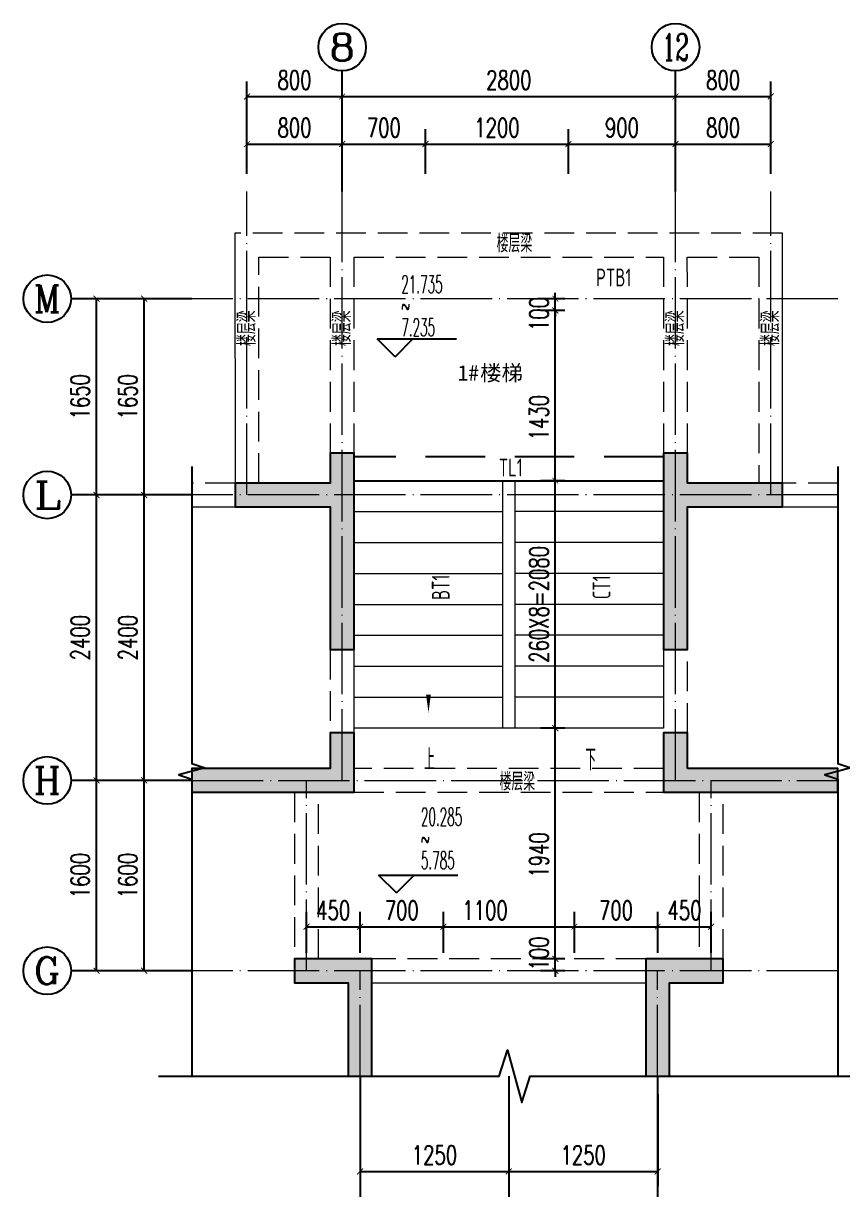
# Model space of a CAD drawing. Extents: x -668857 to 185752, y -270966 to 286822.
# Drawn here: x 26455 to 33337, y 162137 to 171958 of the extents above; entities that cross this region are included whole.
import ezdxf
from ezdxf.enums import TextEntityAlignment as Align

# ---------------------------------------------------------------- set-up
doc = ezdxf.new("R2010")
doc.units = 0
doc.header["$LTSCALE"] = 1000
for name, pattern in [('DASH', [0.35, 0.25, -0.1]), ('DASHED', [0.75, 0.5, -0.25]), ('DOTE', [2.42, 2, -0.2, 0.02, -0.2])]:
    doc.linetypes.add(name, pattern=pattern)
doc.layers.get('0').update_dxf_attribs({"linetype": 'CONTINUOUS'})
doc.layers.get('DEFPOINTS').update_dxf_attribs({"linetype": 'CONTINUOUS'})
for name, color, linetype in [('A-AXIS_TEXT', 7, 'CONTINUOUS'), ('AXIS', 3, 'CONTINUOUS'), ('DIM_ELEV', 3, 'CONTINUOUS'), ('DIM_SYMB', 3, 'CONTINUOUS'), ('PUB_DIM', 3, 'CONTINUOUS'), ('PUB_TEXT', 2, 'CONTINUOUS'), ('S-L主梁线', 4, 'DASH'), ('S-Q墙填充', 252, 'CONTINUOUS'), ('S-Q墙实线', 6, 'CONTINUOUS'), ('S-梁', 4, 'DASHED'), ('S-梁实线', 4, 'CONTINUOUS'), ('TEXT', 2, 'CONTINUOUS'), ('THIN', 7, 'CONTINUOUS'), ('尺寸标注', 86, 'CONTINUOUS')]:
    doc.layers.add(name, color=color, linetype=linetype)
for name, color, linetype, lineweight in [('AXIS_TEXT', 7, 'CONTINUOUS', 20), ('DOTE', 19, 'DOTE', 9), ('STAIR', 2, 'CONTINUOUS', 18)]:
    doc.layers.add(name, color=color, linetype=linetype, lineweight=lineweight)
doc.styles.add('_TCH_AXIS', font='COMPLEX', dxfattribs={"bigfont": 'GBCBIG'})
doc.styles.add('_TCH_DIM', font='SIMPLEX.shx', dxfattribs={"width": 0.7, "bigfont": 'GBCBIG.shx'})
doc.styles.add('_TCH_DIM_T3', font='SIMPLEX', dxfattribs={"width": 0.705882, "bigfont": 'GBCBIG'})
doc.styles.add('COMPLEX', font='COMPLEX')
doc.styles.add('TSSD_REIN', font='tssdeng.shx', dxfattribs={"width": 0.7, "height": 300, "bigfont": 'tssdchn.shx'})
doc.styles.add('黑体', font='simhei.ttf')
doc.dimstyles.new('_TCH_ARCH&&50', dxfattribs={"dimtxt": 157.5, "dimasz": 50, "dimexe": 125, "dimexo": 150, "dimgap": 58.75, "dimtad": 1, "dimdec": 0, "dimzin": 0, "dimdsep": 46, "dimtxsty": '_TCH_DIM_T3', "dimblk": 'ARCHTICK', "dimcen": 0.09, "dimclrt": 7, "dimazin": 0, "dimtfac": 1, "dimtdec": 0, "dimtix": 1, "dimtmove": 2, "dimatfit": 3, "dimldrblk": 'ARCHTICK', "dimfxl": 1, "dimtolj": 1, "dimtzin": 0, "dimarcsym": 0})

# ---------------------------------------------------------------- blocks, each defined once
blk = doc.blocks.new('20210825.03155490')
at = {"layer": 'DIM_SYMB'}
blk.add_lwpolyline([(1975, 213.9, 0, 0, 0), (1975, 3138.9, 0, 0, 0), (625, 3138.9, 0, 0, 0), (625, 473.9, 0, 40, 0), (625, 623.9, 0, 0, 0)], format="xyseb", dxfattribs=at)
at = {"layer": 'STAIR'}
for p, q in [((0, 343.9), (0, 2423.9)), ((0, 2423.9), (1250, 2423.9)), ((0, 2423.9), (2600, 2423.9)), ((1250, 343.9), (1250, 2423.9)), ((1250, 343.9), (1250, 2423.9)), ((2600, 2423.9), (1350, 2423.9)), ((1350, 2423.9), (1350, 343.9)), ((1350, 2423.9), (1350, 343.9)), ((2600, 2423.9), (2600, 343.9)), ((0, 2163.9), (1250, 2163.9)), ((2600, 2163.9), (1350, 2163.9)), ((0, 1903.9), (1250, 1903.9)), ((2600, 1903.9), (1350, 1903.9)), ((0, 1643.9), (1250, 1643.9)), ((2600, 1643.9), (1350, 1643.9)), ((0, 1383.9), (1250, 1383.9)), ((2600, 1383.9), (1350, 1383.9)), ((0, 1123.9), (1250, 1123.9)), ((2600, 1123.9), (1350, 1123.9)), ((0, 863.9), (1250, 863.9)), ((2600, 863.9), (1350, 863.9)), ((0, 603.9), (1250, 603.9)), ((2600, 603.9), (1350, 603.9)), ((2600, 343.9), (0, 343.9))]:
    blk.add_line(p, q, dxfattribs=at)
at = {"layer": 'PUB_TEXT', "color": 246, "style": '黑体'}
for s, p in [('1#', (870, 3263.9)), ('楼梯', (1059.1, 3263.9))]:
    blk.add_text(s, height=131.43, dxfattribs=at).set_placement(p)
at = {"layer": 'PUB_TEXT', "style": '_TCH_DIM', "width": 0.7}
blk.add_text('下', height=178.7, dxfattribs=at).set_placement((1941.8, -11.2))
blk = doc.blocks.new('_AXISO')
blk.add_circle((0, 0), 0.5)
at = {"layer": 'A-AXIS_TEXT', "style": 'COMPLEX', "width": 1.041667}
blk.add_attdef('A', text='', height=0.56, dxfattribs=at).set_placement((-0.25, -0.28), (0.25, -0.28), align=Align.FIT)
blk = doc.blocks.new('_ArchTick')
at = {"color": 0, "linetype": 'ByBlock', "const_width": 0.15}
blk.add_lwpolyline([(-0.5, -0.5), (0.5, 0.5)], dxfattribs=at)
blk = doc.blocks.new('*D1293')
at = {"layer": 'DEFPOINTS', "color": 0, "transparency": 16777216}
for p in [(29133.1, 170943.8), (28333.1, 170543.8), (29133.1, 170543.8)]:
    blk.add_point(p, dxfattribs=at)
at = {"layer": '尺寸标注', "color": 0, "lineweight": -2, "transparency": 16777216}
for p, q in [((28333.1, 170693.8), (28333.1, 171068.8)), ((29133.1, 170693.8), (29133.1, 171068.8)), ((28333.1, 170943.8), (29133.1, 170943.8))]:
    blk.add_line(p, q, dxfattribs=at)
at = {"layer": '尺寸标注', "color": 0, "lineweight": -2, "transparency": 16777216, "xscale": 50, "yscale": 50, "zscale": 50, "rotation": 180}
blk.add_blockref('_ArchTick', (28333.1, 170943.8), dxfattribs=at)
at = {"layer": '尺寸标注', "color": 0, "lineweight": -2, "transparency": 16777216, "xscale": 50, "yscale": 50, "zscale": 50}
blk.add_blockref('_ArchTick', (29133.1, 170943.8), dxfattribs=at)
at = {"layer": '尺寸标注', "color": 7, "transparency": 16777216, "insert": (28733.1, 171081.3), "char_height": 157.5, "attachment_point": 5, "style": '_TCH_DIM_T3'}
blk.add_mtext('\\A1;800', dxfattribs=at)
blk = doc.blocks.new('*D1294')
at = {"layer": 'DEFPOINTS', "color": 0, "transparency": 16777216}
for p in [(29833.1, 170943.8), (29133.1, 170543.8), (29833.1, 170543.8)]:
    blk.add_point(p, dxfattribs=at)
at = {"layer": '尺寸标注', "color": 0, "lineweight": -2, "transparency": 16777216}
for p, q in [((29133.1, 170693.8), (29133.1, 171068.8)), ((29833.1, 170693.8), (29833.1, 171068.8)), ((29133.1, 170943.8), (29833.1, 170943.8))]:
    blk.add_line(p, q, dxfattribs=at)
at = {"layer": '尺寸标注', "color": 0, "lineweight": -2, "transparency": 16777216, "xscale": 50, "yscale": 50, "zscale": 50, "rotation": 180}
blk.add_blockref('_ArchTick', (29133.1, 170943.8), dxfattribs=at)
at = {"layer": '尺寸标注', "color": 0, "lineweight": -2, "transparency": 16777216, "xscale": 50, "yscale": 50, "zscale": 50}
blk.add_blockref('_ArchTick', (29833.1, 170943.8), dxfattribs=at)
at = {"layer": '尺寸标注', "color": 7, "transparency": 16777216, "insert": (29483.1, 171081.3), "char_height": 157.5, "attachment_point": 5, "style": '_TCH_DIM_T3'}
blk.add_mtext('\\A1;700', dxfattribs=at)
blk = doc.blocks.new('*D1295')
at = {"layer": 'DEFPOINTS', "color": 0, "transparency": 16777216}
for p in [(31033.1, 170943.8), (29833.1, 170543.8), (31033.1, 170543.8)]:
    blk.add_point(p, dxfattribs=at)
at = {"layer": '尺寸标注', "color": 0, "lineweight": -2, "transparency": 16777216}
for p, q in [((29833.1, 170693.8), (29833.1, 171068.8)), ((31033.1, 170693.8), (31033.1, 171068.8)), ((29833.1, 170943.8), (31033.1, 170943.8))]:
    blk.add_line(p, q, dxfattribs=at)
at = {"layer": '尺寸标注', "color": 0, "lineweight": -2, "transparency": 16777216, "xscale": 50, "yscale": 50, "zscale": 50, "rotation": 180}
blk.add_blockref('_ArchTick', (29833.1, 170943.8), dxfattribs=at)
at = {"layer": '尺寸标注', "color": 0, "lineweight": -2, "transparency": 16777216, "xscale": 50, "yscale": 50, "zscale": 50}
blk.add_blockref('_ArchTick', (31033.1, 170943.8), dxfattribs=at)
at = {"layer": '尺寸标注', "color": 7, "transparency": 16777216, "insert": (30433.1, 171081.3), "char_height": 157.5, "attachment_point": 5, "style": '_TCH_DIM_T3'}
blk.add_mtext('\\A1;1200', dxfattribs=at)
blk = doc.blocks.new('*D1296')
at = {"layer": 'DEFPOINTS', "color": 0, "transparency": 16777216}
for p in [(31933.1, 170943.8), (31033.1, 170543.8), (31933.1, 170543.8)]:
    blk.add_point(p, dxfattribs=at)
at = {"layer": '尺寸标注', "color": 0, "lineweight": -2, "transparency": 16777216}
for p, q in [((31033.1, 170693.8), (31033.1, 171068.8)), ((31933.1, 170693.8), (31933.1, 171068.8)), ((31033.1, 170943.8), (31933.1, 170943.8))]:
    blk.add_line(p, q, dxfattribs=at)
at = {"layer": '尺寸标注', "color": 0, "lineweight": -2, "transparency": 16777216, "xscale": 50, "yscale": 50, "zscale": 50, "rotation": 180}
blk.add_blockref('_ArchTick', (31033.1, 170943.8), dxfattribs=at)
at = {"layer": '尺寸标注', "color": 0, "lineweight": -2, "transparency": 16777216, "xscale": 50, "yscale": 50, "zscale": 50}
blk.add_blockref('_ArchTick', (31933.1, 170943.8), dxfattribs=at)
at = {"layer": '尺寸标注', "color": 7, "transparency": 16777216, "insert": (31483.1, 171081.3), "char_height": 157.5, "attachment_point": 5, "style": '_TCH_DIM_T3'}
blk.add_mtext('\\A1;900', dxfattribs=at)
blk = doc.blocks.new('*D1297')
at = {"layer": 'DEFPOINTS', "color": 0, "transparency": 16777216}
for p in [(32733.1, 170943.8), (31933.1, 170543.8), (32733.1, 170543.8)]:
    blk.add_point(p, dxfattribs=at)
at = {"layer": '尺寸标注', "color": 0, "lineweight": -2, "transparency": 16777216}
for p, q in [((31933.1, 170693.8), (31933.1, 171068.8)), ((32733.1, 170693.8), (32733.1, 171068.8)), ((31933.1, 170943.8), (32733.1, 170943.8))]:
    blk.add_line(p, q, dxfattribs=at)
at = {"layer": '尺寸标注', "color": 0, "lineweight": -2, "transparency": 16777216, "xscale": 50, "yscale": 50, "zscale": 50, "rotation": 180}
blk.add_blockref('_ArchTick', (31933.1, 170943.8), dxfattribs=at)
at = {"layer": '尺寸标注', "color": 0, "lineweight": -2, "transparency": 16777216, "xscale": 50, "yscale": 50, "zscale": 50}
blk.add_blockref('_ArchTick', (32733.1, 170943.8), dxfattribs=at)
at = {"layer": '尺寸标注', "color": 7, "transparency": 16777216, "insert": (32333.1, 171081.3), "char_height": 157.5, "attachment_point": 5, "style": '_TCH_DIM_T3'}
blk.add_mtext('\\A1;800', dxfattribs=at)
blk = doc.blocks.new('*D1298')
at = {"layer": 'DEFPOINTS', "color": 0, "transparency": 16777216}
for p in [(29283.1, 164364.5), (28833.1, 163993.8), (29283.1, 163993.8)]:
    blk.add_point(p, dxfattribs=at)
at = {"layer": 'PUB_DIM', "color": 0, "lineweight": -2, "transparency": 16777216}
for p, q in [((28833.1, 164143.8), (28833.1, 164489.5)), ((29283.1, 164143.8), (29283.1, 164489.5)), ((28833.1, 164364.5), (29283.1, 164364.5))]:
    blk.add_line(p, q, dxfattribs=at)
at = {"layer": 'PUB_DIM', "color": 0, "lineweight": -2, "transparency": 16777216, "xscale": 50, "yscale": 50, "zscale": 50, "rotation": 180}
blk.add_blockref('_ArchTick', (28833.1, 164364.5), dxfattribs=at)
at = {"layer": 'PUB_DIM', "color": 0, "lineweight": -2, "transparency": 16777216, "xscale": 50, "yscale": 50, "zscale": 50}
blk.add_blockref('_ArchTick', (29283.1, 164364.5), dxfattribs=at)
at = {"layer": 'PUB_DIM', "color": 7, "transparency": 16777216, "insert": (29058.1, 164502), "char_height": 157.5, "attachment_point": 5, "style": '_TCH_DIM_T3'}
blk.add_mtext('\\A1;450', dxfattribs=at)
blk = doc.blocks.new('*D1299')
at = {"layer": 'DEFPOINTS', "color": 0, "transparency": 16777216}
for p in [(29983.1, 164364.5), (29283.1, 163993.8), (29983.1, 163993.8)]:
    blk.add_point(p, dxfattribs=at)
at = {"layer": 'PUB_DIM', "color": 0, "lineweight": -2, "transparency": 16777216}
for p, q in [((29283.1, 164143.8), (29283.1, 164489.5)), ((29983.1, 164143.8), (29983.1, 164489.5)), ((29283.1, 164364.5), (29983.1, 164364.5))]:
    blk.add_line(p, q, dxfattribs=at)
at = {"layer": 'PUB_DIM', "color": 0, "lineweight": -2, "transparency": 16777216, "xscale": 50, "yscale": 50, "zscale": 50, "rotation": 180}
blk.add_blockref('_ArchTick', (29283.1, 164364.5), dxfattribs=at)
at = {"layer": 'PUB_DIM', "color": 0, "lineweight": -2, "transparency": 16777216, "xscale": 50, "yscale": 50, "zscale": 50}
blk.add_blockref('_ArchTick', (29983.1, 164364.5), dxfattribs=at)
at = {"layer": 'PUB_DIM', "color": 7, "transparency": 16777216, "insert": (29633.1, 164502), "char_height": 157.5, "attachment_point": 5, "style": '_TCH_DIM_T3'}
blk.add_mtext('\\A1;700', dxfattribs=at)
blk = doc.blocks.new('*D1300')
at = {"layer": 'DEFPOINTS', "color": 0, "transparency": 16777216}
for p in [(31083.1, 164364.5), (29983.1, 163993.8), (31083.1, 163993.8)]:
    blk.add_point(p, dxfattribs=at)
at = {"layer": 'PUB_DIM', "color": 0, "lineweight": -2, "transparency": 16777216}
for p, q in [((29983.1, 164143.8), (29983.1, 164489.5)), ((31083.1, 164143.8), (31083.1, 164489.5)), ((29983.1, 164364.5), (31083.1, 164364.5))]:
    blk.add_line(p, q, dxfattribs=at)
at = {"layer": 'PUB_DIM', "color": 0, "lineweight": -2, "transparency": 16777216, "xscale": 50, "yscale": 50, "zscale": 50, "rotation": 180}
blk.add_blockref('_ArchTick', (29983.1, 164364.5), dxfattribs=at)
at = {"layer": 'PUB_DIM', "color": 0, "lineweight": -2, "transparency": 16777216, "xscale": 50, "yscale": 50, "zscale": 50}
blk.add_blockref('_ArchTick', (31083.1, 164364.5), dxfattribs=at)
at = {"layer": 'PUB_DIM', "color": 7, "transparency": 16777216, "insert": (30333.1, 164502), "char_height": 157.5, "attachment_point": 5, "style": '_TCH_DIM_T3'}
blk.add_mtext('\\A1;1100', dxfattribs=at)
blk = doc.blocks.new('*D1301')
at = {"layer": 'DEFPOINTS', "color": 0, "transparency": 16777216}
for p in [(31783.1, 164364.5), (31083.1, 163993.8), (31783.1, 163993.8)]:
    blk.add_point(p, dxfattribs=at)
at = {"layer": 'PUB_DIM', "color": 0, "lineweight": -2, "transparency": 16777216}
for p, q in [((31083.1, 164143.8), (31083.1, 164489.5)), ((31783.1, 164143.8), (31783.1, 164489.5)), ((31083.1, 164364.5), (31783.1, 164364.5))]:
    blk.add_line(p, q, dxfattribs=at)
at = {"layer": 'PUB_DIM', "color": 0, "lineweight": -2, "transparency": 16777216, "xscale": 50, "yscale": 50, "zscale": 50, "rotation": 180}
blk.add_blockref('_ArchTick', (31083.1, 164364.5), dxfattribs=at)
at = {"layer": 'PUB_DIM', "color": 0, "lineweight": -2, "transparency": 16777216, "xscale": 50, "yscale": 50, "zscale": 50}
blk.add_blockref('_ArchTick', (31783.1, 164364.5), dxfattribs=at)
at = {"layer": 'PUB_DIM', "color": 7, "transparency": 16777216, "insert": (31433.1, 164502), "char_height": 157.5, "attachment_point": 5, "style": '_TCH_DIM_T3'}
blk.add_mtext('\\A1;700', dxfattribs=at)
blk = doc.blocks.new('*D1302')
at = {"layer": 'DEFPOINTS', "color": 0, "transparency": 16777216}
for p in [(32233.1, 164364.5), (31783.1, 163993.8), (32233.1, 163993.8)]:
    blk.add_point(p, dxfattribs=at)
at = {"layer": 'PUB_DIM', "color": 0, "lineweight": -2, "transparency": 16777216}
for p, q in [((31783.1, 164143.8), (31783.1, 164489.5)), ((32233.1, 164143.8), (32233.1, 164489.5)), ((31783.1, 164364.5), (32233.1, 164364.5))]:
    blk.add_line(p, q, dxfattribs=at)
at = {"layer": 'PUB_DIM', "color": 0, "lineweight": -2, "transparency": 16777216, "xscale": 50, "yscale": 50, "zscale": 50, "rotation": 180}
blk.add_blockref('_ArchTick', (31783.1, 164364.5), dxfattribs=at)
at = {"layer": 'PUB_DIM', "color": 0, "lineweight": -2, "transparency": 16777216, "xscale": 50, "yscale": 50, "zscale": 50}
blk.add_blockref('_ArchTick', (32233.1, 164364.5), dxfattribs=at)
at = {"layer": 'PUB_DIM', "color": 7, "transparency": 16777216, "insert": (32008.1, 164502), "char_height": 157.5, "attachment_point": 5, "style": '_TCH_DIM_T3'}
blk.add_mtext('\\A1;450', dxfattribs=at)
blk = doc.blocks.new('*D1303')
at = {"layer": 'DEFPOINTS', "color": 0, "transparency": 16777216}
for p in [(30923.5, 169643.8), (31152, 169643.8), (31152, 169543.8)]:
    blk.add_point(p, dxfattribs=at)
at = {"layer": '尺寸标注', "color": 0, "lineweight": -2, "transparency": 16777216}
for p, q in [((31002, 169643.8), (30798.5, 169643.8)), ((30923.5, 169643.8), (30923.5, 169693.8)), ((30923.5, 169543.8), (30923.5, 169643.8)), ((31002, 169543.8), (30798.5, 169543.8)), ((30923.5, 169543.8), (30923.5, 169493.8))]:
    blk.add_line(p, q, dxfattribs=at)
at = {"layer": '尺寸标注', "color": 0, "lineweight": -2, "transparency": 16777216, "xscale": 50, "yscale": 50, "zscale": 50}
for p, rotation in [((30923.5, 169643.8), 270), ((30923.5, 169543.8), 90)]:
    blk.add_blockref('_ArchTick', p, dxfattribs=dict(at, rotation=rotation))
at = {"layer": '尺寸标注', "color": 7, "transparency": 16777216, "insert": (30786, 169514.9), "char_height": 157.5, "attachment_point": 5, "rotation": 90, "style": '_TCH_DIM_T3'}
blk.add_mtext('\\A1;100', dxfattribs=at)
blk = doc.blocks.new('*D1304')
at = {"layer": 'DEFPOINTS', "color": 0, "transparency": 16777216}
for p in [(30923.5, 169543.8), (31152, 169543.8), (31152, 168113.8)]:
    blk.add_point(p, dxfattribs=at)
at = {"layer": '尺寸标注', "color": 0, "lineweight": -2, "transparency": 16777216}
for p, q in [((31002, 169543.8), (30798.5, 169543.8)), ((30923.5, 168113.8), (30923.5, 169543.8)), ((31002, 168113.8), (30798.5, 168113.8))]:
    blk.add_line(p, q, dxfattribs=at)
at = {"layer": '尺寸标注', "color": 0, "lineweight": -2, "transparency": 16777216, "xscale": 50, "yscale": 50, "zscale": 50}
for p, rotation in [((30923.5, 169543.8), 90), ((30923.5, 168113.8), 270)]:
    blk.add_blockref('_ArchTick', p, dxfattribs=dict(at, rotation=rotation))
at = {"layer": '尺寸标注', "color": 7, "transparency": 16777216, "insert": (30786, 168643.6), "char_height": 157.5, "attachment_point": 5, "rotation": 90, "style": '_TCH_DIM_T3'}
blk.add_mtext('\\A1;1430', dxfattribs=at)
blk = doc.blocks.new('*D1305')
at = {"layer": 'DEFPOINTS', "color": 0, "transparency": 16777216}
for p in [(30923.5, 168113.8), (31152, 168113.8), (31152, 166033.8)]:
    blk.add_point(p, dxfattribs=at)
at = {"layer": '尺寸标注', "color": 0, "lineweight": -2, "transparency": 16777216}
for p, q in [((31002, 168113.8), (30798.5, 168113.8)), ((30923.5, 166033.8), (30923.5, 168113.8)), ((31002, 166033.8), (30798.5, 166033.8))]:
    blk.add_line(p, q, dxfattribs=at)
at = {"layer": '尺寸标注', "color": 0, "lineweight": -2, "transparency": 16777216, "xscale": 50, "yscale": 50, "zscale": 50}
for p, rotation in [((30923.5, 168113.8), 90), ((30923.5, 166033.8), 270)]:
    blk.add_blockref('_ArchTick', p, dxfattribs=dict(at, rotation=rotation))
at = {"layer": '尺寸标注', "color": 7, "transparency": 16777216, "insert": (30786, 167073.8), "char_height": 157.5, "attachment_point": 5, "rotation": 90, "style": '_TCH_DIM_T3'}
blk.add_mtext('\\A1;260X8=2080', dxfattribs=at)
blk = doc.blocks.new('*D1306')
at = {"layer": 'DEFPOINTS', "color": 0, "transparency": 16777216}
for p in [(30923.5, 166033.8), (31152, 166033.8), (31152, 164093.8)]:
    blk.add_point(p, dxfattribs=at)
at = {"layer": '尺寸标注', "color": 0, "lineweight": -2, "transparency": 16777216}
for p, q in [((31002, 166033.8), (30798.5, 166033.8)), ((30923.5, 164093.8), (30923.5, 166033.8)), ((31002, 164093.8), (30798.5, 164093.8))]:
    blk.add_line(p, q, dxfattribs=at)
at = {"layer": '尺寸标注', "color": 0, "lineweight": -2, "transparency": 16777216, "xscale": 50, "yscale": 50, "zscale": 50}
for p, rotation in [((30923.5, 166033.8), 90), ((30923.5, 164093.8), 270)]:
    blk.add_blockref('_ArchTick', p, dxfattribs=dict(at, rotation=rotation))
at = {"layer": '尺寸标注', "color": 7, "transparency": 16777216, "insert": (30786, 164967), "char_height": 157.5, "attachment_point": 5, "rotation": 90, "style": '_TCH_DIM_T3'}
blk.add_mtext('\\A1;1940', dxfattribs=at)
blk = doc.blocks.new('*D1307')
at = {"layer": 'DEFPOINTS', "color": 0, "transparency": 16777216}
for p in [(30923.5, 164093.8), (31152, 164093.8), (31152, 163993.8)]:
    blk.add_point(p, dxfattribs=at)
at = {"layer": '尺寸标注', "color": 0, "lineweight": -2, "transparency": 16777216}
for p, q in [((30923.5, 164093.8), (30923.5, 164143.8)), ((31002, 164093.8), (30798.5, 164093.8)), ((30923.5, 163993.8), (30923.5, 164093.8)), ((31002, 163993.8), (30798.5, 163993.8)), ((30923.5, 163993.8), (30923.5, 163943.8))]:
    blk.add_line(p, q, dxfattribs=at)
at = {"layer": '尺寸标注', "color": 0, "lineweight": -2, "transparency": 16777216, "xscale": 50, "yscale": 50, "zscale": 50}
for p, rotation in [((30923.5, 164093.8), 270), ((30923.5, 163993.8), 90)]:
    blk.add_blockref('_ArchTick', p, dxfattribs=dict(at, rotation=rotation))
at = {"layer": '尺寸标注', "color": 7, "transparency": 16777216, "insert": (30786, 164139.7), "char_height": 157.5, "attachment_point": 5, "rotation": 90, "style": '_TCH_DIM_T3'}
blk.add_mtext('\\A1;100', dxfattribs=at)
blk = doc.blocks.new('*D1308')
at = {"layer": 'DEFPOINTS', "color": 0, "transparency": 16777216}
for p in [(29133.1, 171343.8), (28333.1, 170543.8), (29133.1, 170543.8)]:
    blk.add_point(p, dxfattribs=at)
at = {"layer": 'PUB_DIM', "color": 0, "lineweight": -2, "transparency": 16777216}
for p, q in [((28333.1, 170693.8), (28333.1, 171468.8)), ((29133.1, 170693.8), (29133.1, 171468.8)), ((28333.1, 171343.8), (29133.1, 171343.8))]:
    blk.add_line(p, q, dxfattribs=at)
at = {"layer": 'PUB_DIM', "color": 0, "lineweight": -2, "transparency": 16777216, "xscale": 50, "yscale": 50, "zscale": 50, "rotation": 180}
blk.add_blockref('_ArchTick', (28333.1, 171343.8), dxfattribs=at)
at = {"layer": 'PUB_DIM', "color": 0, "lineweight": -2, "transparency": 16777216, "xscale": 50, "yscale": 50, "zscale": 50}
blk.add_blockref('_ArchTick', (29133.1, 171343.8), dxfattribs=at)
at = {"layer": 'PUB_DIM', "color": 7, "transparency": 16777216, "insert": (28733.1, 171481.3), "char_height": 157.5, "attachment_point": 5, "style": '_TCH_DIM_T3'}
blk.add_mtext('\\A1;800', dxfattribs=at)
blk = doc.blocks.new('*D1309')
at = {"layer": 'DEFPOINTS', "color": 0, "transparency": 16777216}
for p in [(31933.1, 171343.8), (29133.1, 170543.8), (31933.1, 170543.8)]:
    blk.add_point(p, dxfattribs=at)
at = {"layer": 'PUB_DIM', "color": 0, "lineweight": -2, "transparency": 16777216}
for p, q in [((29133.1, 170693.8), (29133.1, 171468.8)), ((31933.1, 170693.8), (31933.1, 171468.8)), ((29133.1, 171343.8), (31933.1, 171343.8))]:
    blk.add_line(p, q, dxfattribs=at)
at = {"layer": 'PUB_DIM', "color": 0, "lineweight": -2, "transparency": 16777216, "xscale": 50, "yscale": 50, "zscale": 50, "rotation": 180}
blk.add_blockref('_ArchTick', (29133.1, 171343.8), dxfattribs=at)
at = {"layer": 'PUB_DIM', "color": 0, "lineweight": -2, "transparency": 16777216, "xscale": 50, "yscale": 50, "zscale": 50}
blk.add_blockref('_ArchTick', (31933.1, 171343.8), dxfattribs=at)
at = {"layer": 'PUB_DIM', "color": 7, "transparency": 16777216, "insert": (30533.1, 171481.3), "char_height": 157.5, "attachment_point": 5, "style": '_TCH_DIM_T3'}
blk.add_mtext('\\A1;2800', dxfattribs=at)
blk = doc.blocks.new('*D1310')
at = {"layer": 'DEFPOINTS', "color": 0, "transparency": 16777216}
for p in [(32733.1, 171343.8), (31933.1, 170543.8), (32733.1, 170543.8)]:
    blk.add_point(p, dxfattribs=at)
at = {"layer": 'PUB_DIM', "color": 0, "lineweight": -2, "transparency": 16777216}
for p, q in [((31933.1, 170693.8), (31933.1, 171468.8)), ((32733.1, 170693.8), (32733.1, 171468.8)), ((31933.1, 171343.8), (32733.1, 171343.8))]:
    blk.add_line(p, q, dxfattribs=at)
at = {"layer": 'PUB_DIM', "color": 0, "lineweight": -2, "transparency": 16777216, "xscale": 50, "yscale": 50, "zscale": 50, "rotation": 180}
blk.add_blockref('_ArchTick', (31933.1, 171343.8), dxfattribs=at)
at = {"layer": 'PUB_DIM', "color": 0, "lineweight": -2, "transparency": 16777216, "xscale": 50, "yscale": 50, "zscale": 50}
blk.add_blockref('_ArchTick', (32733.1, 171343.8), dxfattribs=at)
at = {"layer": 'PUB_DIM', "color": 7, "transparency": 16777216, "insert": (32333.1, 171481.3), "char_height": 157.5, "attachment_point": 5, "style": '_TCH_DIM_T3'}
blk.add_mtext('\\A1;800', dxfattribs=at)
blk = doc.blocks.new('*D1311')
at = {"layer": 'DEFPOINTS', "color": 0, "transparency": 16777216}
for p in [(27469.9, 165594.1), (27869.9, 165594.1), (27869.9, 163993.8)]:
    blk.add_point(p, dxfattribs=at)
at = {"layer": '尺寸标注', "color": 0, "lineweight": -2, "transparency": 16777216}
for p, q in [((27719.9, 165594.1), (27344.9, 165594.1)), ((27469.9, 163993.8), (27469.9, 165594.1)), ((27719.9, 163993.8), (27344.9, 163993.8))]:
    blk.add_line(p, q, dxfattribs=at)
at = {"layer": '尺寸标注', "color": 0, "lineweight": -2, "transparency": 16777216, "xscale": 50, "yscale": 50, "zscale": 50}
for p, rotation in [((27469.9, 165594.1), 90), ((27469.9, 163993.8), 270)]:
    blk.add_blockref('_ArchTick', p, dxfattribs=dict(at, rotation=rotation))
at = {"layer": '尺寸标注', "color": 7, "transparency": 16777216, "insert": (27332.4, 164793.9), "char_height": 157.5, "attachment_point": 5, "rotation": 90, "style": '_TCH_DIM_T3'}
blk.add_mtext('\\A1;1600', dxfattribs=at)
blk = doc.blocks.new('*D1312')
at = {"layer": 'DEFPOINTS', "color": 0, "transparency": 16777216}
for p in [(27469.9, 167993.8), (27869.9, 167993.8), (27869.9, 165594.1)]:
    blk.add_point(p, dxfattribs=at)
at = {"layer": '尺寸标注', "color": 0, "lineweight": -2, "transparency": 16777216}
for p, q in [((27719.9, 167993.8), (27344.9, 167993.8)), ((27469.9, 165594.1), (27469.9, 167993.8)), ((27719.9, 165594.1), (27344.9, 165594.1))]:
    blk.add_line(p, q, dxfattribs=at)
at = {"layer": '尺寸标注', "color": 0, "lineweight": -2, "transparency": 16777216, "xscale": 50, "yscale": 50, "zscale": 50}
for p, rotation in [((27469.9, 167993.8), 90), ((27469.9, 165594.1), 270)]:
    blk.add_blockref('_ArchTick', p, dxfattribs=dict(at, rotation=rotation))
at = {"layer": '尺寸标注', "color": 7, "transparency": 16777216, "insert": (27332.4, 166793.9), "char_height": 157.5, "attachment_point": 5, "rotation": 90, "style": '_TCH_DIM_T3'}
blk.add_mtext('\\A1;2400', dxfattribs=at)
blk = doc.blocks.new('*D1313')
at = {"layer": 'DEFPOINTS', "color": 0, "transparency": 16777216}
for p in [(27469.9, 169643.8), (27869.9, 169643.8), (27869.9, 167993.8)]:
    blk.add_point(p, dxfattribs=at)
at = {"layer": '尺寸标注', "color": 0, "lineweight": -2, "transparency": 16777216}
for p, q in [((27719.9, 169643.8), (27344.9, 169643.8)), ((27469.9, 167993.8), (27469.9, 169643.8)), ((27719.9, 167993.8), (27344.9, 167993.8))]:
    blk.add_line(p, q, dxfattribs=at)
at = {"layer": '尺寸标注', "color": 0, "lineweight": -2, "transparency": 16777216, "xscale": 50, "yscale": 50, "zscale": 50}
for p, rotation in [((27469.9, 169643.8), 90), ((27469.9, 167993.8), 270)]:
    blk.add_blockref('_ArchTick', p, dxfattribs=dict(at, rotation=rotation))
at = {"layer": '尺寸标注', "color": 7, "transparency": 16777216, "insert": (27332.4, 168818.8), "char_height": 157.5, "attachment_point": 5, "rotation": 90, "style": '_TCH_DIM_T3'}
blk.add_mtext('\\A1;1650', dxfattribs=at)
blk = doc.blocks.new('*D1314')
at = {"layer": 'DEFPOINTS', "color": 0, "transparency": 16777216}
for p in [(27069.9, 165594.1), (27869.9, 165594.1), (27869.9, 163993.8)]:
    blk.add_point(p, dxfattribs=at)
at = {"layer": 'PUB_DIM', "color": 0, "lineweight": -2, "transparency": 16777216}
for p, q in [((27719.9, 165594.1), (26944.9, 165594.1)), ((27069.9, 163993.8), (27069.9, 165594.1)), ((27719.9, 163993.8), (26944.9, 163993.8))]:
    blk.add_line(p, q, dxfattribs=at)
at = {"layer": 'PUB_DIM', "color": 0, "lineweight": -2, "transparency": 16777216, "xscale": 50, "yscale": 50, "zscale": 50}
for p, rotation in [((27069.9, 165594.1), 90), ((27069.9, 163993.8), 270)]:
    blk.add_blockref('_ArchTick', p, dxfattribs=dict(at, rotation=rotation))
at = {"layer": 'PUB_DIM', "color": 7, "transparency": 16777216, "insert": (26932.4, 164793.9), "char_height": 157.5, "attachment_point": 5, "rotation": 90, "style": '_TCH_DIM_T3'}
blk.add_mtext('\\A1;1600', dxfattribs=at)
blk = doc.blocks.new('*D1315')
at = {"layer": 'DEFPOINTS', "color": 0, "transparency": 16777216}
for p in [(27069.9, 167993.8), (27869.9, 167993.8), (27869.9, 165594.1)]:
    blk.add_point(p, dxfattribs=at)
at = {"layer": 'PUB_DIM', "color": 0, "lineweight": -2, "transparency": 16777216}
for p, q in [((27719.9, 167993.8), (26944.9, 167993.8)), ((27069.9, 165594.1), (27069.9, 167993.8)), ((27719.9, 165594.1), (26944.9, 165594.1))]:
    blk.add_line(p, q, dxfattribs=at)
at = {"layer": 'PUB_DIM', "color": 0, "lineweight": -2, "transparency": 16777216, "xscale": 50, "yscale": 50, "zscale": 50}
for p, rotation in [((27069.9, 167993.8), 90), ((27069.9, 165594.1), 270)]:
    blk.add_blockref('_ArchTick', p, dxfattribs=dict(at, rotation=rotation))
at = {"layer": 'PUB_DIM', "color": 7, "transparency": 16777216, "insert": (26932.4, 166793.9), "char_height": 157.5, "attachment_point": 5, "rotation": 90, "style": '_TCH_DIM_T3'}
blk.add_mtext('\\A1;2400', dxfattribs=at)
blk = doc.blocks.new('*D1316')
at = {"layer": 'DEFPOINTS', "color": 0, "transparency": 16777216}
for p in [(27069.9, 169643.8), (27869.9, 169643.8), (27869.9, 167993.8)]:
    blk.add_point(p, dxfattribs=at)
at = {"layer": 'PUB_DIM', "color": 0, "lineweight": -2, "transparency": 16777216}
for p, q in [((27719.9, 169643.8), (26944.9, 169643.8)), ((27069.9, 167993.8), (27069.9, 169643.8)), ((27719.9, 167993.8), (26944.9, 167993.8))]:
    blk.add_line(p, q, dxfattribs=at)
at = {"layer": 'PUB_DIM', "color": 0, "lineweight": -2, "transparency": 16777216, "xscale": 50, "yscale": 50, "zscale": 50}
for p, rotation in [((27069.9, 169643.8), 90), ((27069.9, 167993.8), 270)]:
    blk.add_blockref('_ArchTick', p, dxfattribs=dict(at, rotation=rotation))
at = {"layer": 'PUB_DIM', "color": 7, "transparency": 16777216, "insert": (26932.4, 168818.8), "char_height": 157.5, "attachment_point": 5, "rotation": 90, "style": '_TCH_DIM_T3'}
blk.add_mtext('\\A1;1650', dxfattribs=at)
blk = doc.blocks.new('*D1317')
at = {"layer": 'DEFPOINTS', "color": 0, "transparency": 16777216}
for p in [(29283.1, 163106.9), (30532.6, 163106.9), (30532.6, 162306.9)]:
    blk.add_point(p, dxfattribs=at)
at = {"layer": 'PUB_DIM', "color": 0, "lineweight": -2, "transparency": 16777216}
for p, q in [((29283.1, 162956.9), (29283.1, 162181.9)), ((30532.6, 162956.9), (30532.6, 162181.9)), ((29283.1, 162306.9), (30532.6, 162306.9))]:
    blk.add_line(p, q, dxfattribs=at)
at = {"layer": 'PUB_DIM', "color": 0, "lineweight": -2, "transparency": 16777216, "xscale": 50, "yscale": 50, "zscale": 50, "rotation": 180}
blk.add_blockref('_ArchTick', (29283.1, 162306.9), dxfattribs=at)
at = {"layer": 'PUB_DIM', "color": 0, "lineweight": -2, "transparency": 16777216, "xscale": 50, "yscale": 50, "zscale": 50}
blk.add_blockref('_ArchTick', (30532.6, 162306.9), dxfattribs=at)
at = {"layer": 'PUB_DIM', "color": 7, "transparency": 16777216, "insert": (29907.8, 162444.4), "char_height": 157.5, "attachment_point": 5, "style": '_TCH_DIM_T3'}
blk.add_mtext('\\A1;1250', dxfattribs=at)
blk = doc.blocks.new('*D1318')
at = {"layer": 'DEFPOINTS', "color": 0, "transparency": 16777216}
for p in [(30532.6, 163106.9), (31783.1, 163106.9), (31783.1, 162306.9)]:
    blk.add_point(p, dxfattribs=at)
at = {"layer": 'PUB_DIM', "color": 0, "lineweight": -2, "transparency": 16777216}
for p, q in [((30532.6, 162956.9), (30532.6, 162181.9)), ((31783.1, 162956.9), (31783.1, 162181.9)), ((30532.6, 162306.9), (31783.1, 162306.9))]:
    blk.add_line(p, q, dxfattribs=at)
at = {"layer": 'PUB_DIM', "color": 0, "lineweight": -2, "transparency": 16777216, "xscale": 50, "yscale": 50, "zscale": 50, "rotation": 180}
blk.add_blockref('_ArchTick', (30532.6, 162306.9), dxfattribs=at)
at = {"layer": 'PUB_DIM', "color": 0, "lineweight": -2, "transparency": 16777216, "xscale": 50, "yscale": 50, "zscale": 50}
blk.add_blockref('_ArchTick', (31783.1, 162306.9), dxfattribs=at)
at = {"layer": 'PUB_DIM', "color": 7, "transparency": 16777216, "insert": (31157.8, 162444.4), "char_height": 157.5, "attachment_point": 5, "style": '_TCH_DIM_T3'}
blk.add_mtext('\\A1;1250', dxfattribs=at)

msp = doc.modelspace()

# ---------------------------------------------------------------- hatches: boundary and pattern name
at = {"layer": 'S-Q墙填充'}
h = msp.add_hatch(color=252, dxfattribs=at)
h.dxf.hatch_style = 1
h.paths.add_polyline_path([(29233.06, 167993.79), (29233.06, 168343.79), (29033.06, 168343.79), (29033.06, 168093.79), (28232.94, 168093.79), (28232.94, 167893.79), (29033.06, 167893.79), (29033.06, 166693.79), (29233.06, 166693.79)])
h = msp.add_hatch(color=252, dxfattribs=at)
h.dxf.hatch_style = 1
h.paths.add_polyline_path([(31833.06, 167993.79), (31833.06, 166693.79), (32033.06, 166693.79), (32033.06, 167893.79), (32832.67, 167893.79), (32832.67, 168093.79), (32033.06, 168093.79), (32033.06, 168343.79), (31833.06, 168343.79)])
h = msp.add_hatch(color=252, dxfattribs=at)
h.dxf.hatch_style = 1
h.paths.add_polyline_path([(29233.06, 165494.06), (29233.06, 165994.06), (29033.06, 165994.06), (29033.06, 165694.06), (28833, 165694.06), (27869.92, 165694.06), (27869.92, 165494.06), (28833, 165494.06)])
h = msp.add_hatch(color=252, dxfattribs=at)
h.dxf.hatch_style = 1
h.paths.add_polyline_path([(32033.06, 165694.06), (32033.06, 165994.06), (31833.06, 165994.06), (31833.06, 165494.06), (32232.94, 165494.06), (33295.95, 165494.06), (33295.95, 165694.06), (32232.94, 165694.06)])
h = msp.add_hatch(color=252, dxfattribs=at)
h.dxf.hatch_style = 1
h.paths.add_polyline_path([(29183.06, 163106.91), (29383.06, 163106.91), (29383.06, 164093.79), (28733, 164093.79), (28733, 163893.79), (29183.06, 163893.79)])
h = msp.add_hatch(color=252, dxfattribs=at)
h.dxf.hatch_style = 1
h.paths.add_polyline_path([(31683.06, 163106.91), (31883.06, 163106.91), (31883.06, 163893.79), (32332.94, 163893.79), (32332.94, 164093.79), (31683.06, 164093.79)])

# ---------------------------------------------------------------- linework, layer by layer
at = {"layer": 'AXIS'}
for p, q in [((29133.06, 170543.79), (29133.06, 171558.4)), ((31933.06, 170543.79), (31933.06, 171558.4)), ((27869.92, 169643.79), (26855.31, 169643.79)), ((27869.92, 167993.79), (26855.31, 167993.79)), ((27869.92, 165594.06), (26855.31, 165594.06)), ((27869.92, 163993.79), (26855.31, 163993.79)), ((29283.06, 163106.91), (29283.06, 162092.3)), ((30532.58, 163106.91), (30532.58, 162092.3)), ((31783.06, 163106.91), (31783.06, 162092.3))]:
    msp.add_line(p, q, dxfattribs=at)
at = {"layer": 'DIM_ELEV', "color": 6}
for p, q in [((29577.85, 169156.07), (29427.85, 169306.07)), ((29427.85, 169306.07), (30092.77, 169306.07)), ((29577.85, 169156.07), (29727.85, 169306.07)), ((29588.54, 164648.27), (29438.54, 164798.27)), ((29438.54, 164798.27), (30103.46, 164798.27)), ((29588.54, 164648.27), (29738.54, 164798.27))]:
    msp.add_line(p, q, dxfattribs=at)
at = {"layer": 'DOTE', "linetype": 'DOTE', "ltscale": 0.3}
for p, q in [((28333.06, 167993.79), (28333.06, 170543.79)), ((29133.06, 165594.06), (29133.06, 170543.79)), ((31933.06, 165594.06), (31933.06, 170543.79)), ((32733.06, 167993.79), (32733.06, 170543.79)), ((33295.95, 169643.79), (27869.92, 169643.79)), ((33295.95, 167993.79), (27869.92, 167993.79)), ((27869.92, 165594.06), (33295.95, 165594.06)), ((28833.06, 163993.79), (28833.06, 165593.79)), ((32233.06, 163993.79), (32233.06, 165593.79)), ((33295.95, 163993.79), (27869.92, 163993.79)), ((29283.06, 163106.91), (29283.06, 163993.79)), ((31783.06, 163106.91), (31783.06, 163993.79))]:
    msp.add_line(p, q, dxfattribs=at)
at = {"layer": 'S-L主梁线', "linetype": 'ByBlock', "lineweight": 18}
for p, q in [((28232.56, 170193.93), (28232.94, 168093.79)), ((32832.67, 168093.79), (32832.89, 170193.93)), ((27869.92, 167893.79), (28232.94, 167893.79)), ((32832.67, 167893.8), (33295.95, 167893.8)), ((29383.06, 163893.79), (31683.06, 163893.79))]:
    msp.add_line(p, q, dxfattribs=at)
at = {"layer": 'S-L主梁线', "linetype": 'DASH', "lineweight": 18}
for p, q in [((32832.89, 170193.93), (28232.56, 170193.93)), ((28432.59, 169993.83), (29033.06, 169993.91)), ((28432.92, 168093.79), (28432.71, 169993.83)), ((29033, 169993.91), (29033.06, 168343.79)), ((29233.06, 168343.79), (29233, 169993.93)), ((29233.06, 169993.93), (31832.4, 169993.93)), ((31832.4, 169993.93), (31833.02, 168343.79)), ((32033.06, 168343.79), (32032.22, 169993.93)), ((32032.4, 169993.93), (32632.87, 169993.93)), ((32632.65, 169993.93), (32632.68, 168093.79)), ((28232.94, 168093.79), (27869.92, 168093.79)), ((33295.95, 168093.8), (32832.67, 168093.8)), ((29033.06, 166693.79), (29033.06, 165994.06)), ((29233.06, 165994.06), (29233.06, 166693.79)), ((31833.06, 166693.79), (31833.06, 165994.06)), ((32033.06, 165994.06), (32033.06, 166693.79)), ((31833.06, 165694.06), (29233.06, 165694.06)), ((28733, 165494.06), (28733, 164093.79)), ((28933, 164093.79), (28933, 165494.06)), ((29233.06, 165494.06), (31833.06, 165494.06)), ((32132.94, 165494.06), (32132.94, 164093.79)), ((32332.94, 164093.79), (32332.94, 165494.06)), ((31683.06, 164093.79), (29383.06, 164093.79))]:
    msp.add_line(p, q, dxfattribs=at)
at = {"layer": 'S-Q墙实线'}
for points in [[(29233.06, 167993.79), (29233.06, 168343.79), (29033.06, 168343.79), (29033.06, 168093.79), (28232.94, 168093.79), (28232.94, 167893.79), (29033.06, 167893.79), (29033.06, 166693.79), (29233.06, 166693.79), (29233.06, 167993.79)], [(29383.06, 163106.91), (29383.06, 163393.79), (29383.06, 164093.79), (28733, 164093.79), (28733, 163893.79), (29183.06, 163893.79), (29183.06, 163393.79), (29183.06, 163106.91)], [(31883.06, 163106.91), (31883.06, 163393.79), (31883.06, 163893.79), (32332.94, 163893.79), (32332.94, 164093.79), (31683.06, 164093.79), (31683.06, 163393.79), (31683.06, 163106.91)]]:
    msp.add_lwpolyline(points, dxfattribs=at)
for points in [[(31833.06, 167993.79), (31833.06, 166693.79), (32033.06, 166693.79), (32033.06, 167893.79), (32832.67, 167893.79), (32832.67, 168093.79), (32033.06, 168093.79), (32033.06, 168343.79), (31833.06, 168343.79)], [(29233.06, 165494.06), (29233.06, 165994.06), (29033.06, 165994.06), (29033.06, 165694.06), (28833, 165694.06), (27869.92, 165694.06), (27869.92, 165494.06), (28833, 165494.06)], [(32033.06, 165694.06), (32033.06, 165994.06), (31833.06, 165994.06), (31833.06, 165494.06), (32232.94, 165494.06), (33295.95, 165494.06), (33295.95, 165694.06), (32232.94, 165694.06)]]:
    msp.add_lwpolyline(points, close=True, dxfattribs=at)
at = {"layer": 'S-梁'}
msp.add_line((31833.06, 168313.74), (29233.06, 168313.79), dxfattribs=at)
at = {"layer": 'S-梁实线'}
msp.add_line((29233.06, 168113.79), (31833.06, 168113.74), dxfattribs=at)
at = {"layer": 'THIN'}
for points in [[(27869.92, 168233.79), (27869.92, 165735.35), (27979.92, 165700.35), (27759.92, 165640.35), (27869.92, 165605.35), (27869.92, 163106.91)], [(33295.95, 168233.79), (33295.95, 165735.35), (33405.95, 165700.35), (33185.95, 165640.35), (33295.95, 165605.35), (33295.95, 163106.91)], [(27589.92, 163106.91), (30452.94, 163106.91), (30522.94, 163326.91), (30642.94, 162886.91), (30712.94, 163106.91), (33575.95, 163106.91)]]:
    msp.add_lwpolyline(points, dxfattribs=at)

# ---------------------------------------------------------------- block references
at = {"layer": 'AXIS'}
ref = msp.add_blockref('_AXISO', (29133.06, 171758.4), dxfattribs=dict(at, xscale=400, yscale=400, zscale=400))
ref.add_attrib('A', '8', dxfattribs={"layer": 'AXIS_TEXT', "height": 226.27, "style": '_TCH_AXIS', "width": 1.5}).set_placement((29019.93, 171645.26), (29246.2, 171645.26), align=Align.FIT)
ref = msp.add_blockref('_AXISO', (31933.06, 171758.4), dxfattribs=dict(at, xscale=400, yscale=400, zscale=400))
ref.add_attrib('A', '12', dxfattribs={"layer": 'AXIS_TEXT', "height": 226.274, "style": '_TCH_AXIS', "width": 0.724138}).set_placement((31819.93, 171645.26), (32046.2, 171645.26), align=Align.FIT)
ref = msp.add_blockref('_AXISO', (26655.31, 169643.79), dxfattribs=dict(at, xscale=400, yscale=400, zscale=400))
ref.add_attrib('A', 'M', dxfattribs={"layer": 'AXIS_TEXT', "height": 226.27, "style": '_TCH_AXIS'}).set_placement((26542.17, 169530.65), (26768.45, 169530.65), align=Align.FIT)
ref = msp.add_blockref('_AXISO', (26655.31, 167993.79), dxfattribs=dict(at, xscale=400, yscale=400, zscale=400))
ref.add_attrib('A', 'L', dxfattribs={"layer": 'AXIS_TEXT', "height": 226.27, "style": '_TCH_AXIS', "width": 1.4}).set_placement((26542.17, 167880.65), (26768.45, 167880.65), align=Align.FIT)
ref = msp.add_blockref('_AXISO', (26655.31, 165594.06), dxfattribs=dict(at, xscale=400, yscale=400, zscale=400))
ref.add_attrib('A', 'H', dxfattribs={"layer": 'AXIS_TEXT', "height": 226.27, "style": '_TCH_AXIS', "width": 1.05}).set_placement((26542.17, 165480.92), (26768.45, 165480.92), align=Align.FIT)
ref = msp.add_blockref('_AXISO', (26655.31, 163993.79), dxfattribs=dict(at, xscale=400, yscale=400, zscale=400))
ref.add_attrib('A', 'G', dxfattribs={"layer": 'AXIS_TEXT', "height": 226.27, "style": '_TCH_AXIS', "width": 1.166667}).set_placement((26542.17, 163880.65), (26768.45, 163880.65), align=Align.FIT)
at = {"layer": 'STAIR'}
msp.add_blockref('20210825.03155490', (29233.06, 165689.91), dxfattribs=at)

# ---------------------------------------------------------------- texts
at = {"layer": 'DIM_ELEV', "color": 7, "style": '_TCH_DIM', "width": 0.494118}
for s, p in [('21.735', (29629.77, 169691.19)), ('~', (29629.77, 169511.77)), ('7.235', (29629.77, 169328.54))]:
    msp.add_text(s, height=148.75, dxfattribs=at).set_placement(p)
at = {"layer": 'PUB_TEXT', "color": 246, "style": '黑体'}
for s, p in [('1#', (30103.11, 168953.86)), ('楼梯', (30292.14, 168953.86))]:
    msp.add_text(s, height=131.435, dxfattribs=at).set_placement(p)
at = {"layer": 'PUB_TEXT', "style": '_TCH_DIM', "width": 0.7}
for s, p in [('上', (29821.57, 165678.74)), ('下', (31174.83, 165678.74))]:
    msp.add_text(s, height=178.72, dxfattribs=at).set_placement(p)
at = {"layer": 'PUB_TEXT', "color": 6, "style": '_TCH_DIM', "width": 0.494118}
for s, p in [('20.285', (29794.46, 165213.6)), ('~', (29794.46, 165030.95)), ('5.785', (29794.46, 164848.32))]:
    msp.add_text(s, height=148.75, dxfattribs=at).set_placement(p)
at = {"layer": 'TEXT', "color": 230, "style": 'TSSD_REIN', "width": 0.7}
for s, p in [('楼层梁', (30580, 170033.29)), ('PTB1', (31414.11, 169747.07)), ('TL1', (30549.06, 168149.41)), ('楼层梁', (30604.28, 165509.31))]:
    msp.add_text(s, height=150, dxfattribs=at).set_placement(p, align=Align.CENTER)
for s, p in [('楼层梁', (28406.4, 169396.01)), ('楼层梁', (29206.4, 169396.01)), ('楼层梁', (32006.4, 169396.01)), ('楼层梁', (32806.4, 169396.05)), ('BT1', (30036.26, 167217.36)), ('CT1', (31386.26, 167217.36))]:
    msp.add_text(s, height=150, rotation=90, dxfattribs=at).set_placement(p, align=Align.CENTER)

# ---------------------------------------------------------------- dimensions: what is measured, and where the dimension line sits
at = {"layer": 'PUB_DIM'}
for p1, p2, distance, picture, middle in [((28333.06, 170543.79), (29133.06, 170543.79), 800, '*D1308', (28733.06, 171481.29)), ((29133.06, 170543.79), (31933.06, 170543.79), 800, '*D1309', (30533.06, 171481.29)), ((31933.06, 170543.79), (32733.06, 170543.79), 800, '*D1310', (32333.06, 171481.29)), ((27869.92, 167993.79), (27869.92, 169643.79), 800, '*D1316', (26932.42, 168818.79)), ((27869.92, 165594.06), (27869.92, 167993.79), 800, '*D1315', (26932.42, 166793.93)), ((27869.92, 163993.79), (27869.92, 165594.06), 800, '*D1314', (26932.42, 164793.93)), ((28833.06, 163993.79), (29283.06, 163993.79), 370.69, '*D1298', (29058.06, 164501.98)), ((29283.06, 163993.79), (29983.06, 163993.79), 370.69, '*D1299', (29633.06, 164501.98)), ((31083.06, 163993.79), (31783.06, 163993.79), 370.69, '*D1301', (31433.06, 164501.98)), ((31783.06, 163993.79), (32233.06, 163993.79), 370.69, '*D1302', (32008.06, 164501.98)), ((29283.06, 163106.91), (30532.58, 163106.91), -800, '*D1317', (29907.82, 162444.41)), ((30532.58, 163106.91), (31783.06, 163106.91), -800, '*D1318', (31157.82, 162444.41))]:
    dim = msp.add_aligned_dim(p1=p1, p2=p2, distance=distance, dimstyle='_TCH_ARCH&&50', dxfattribs=at)
    dim.commit()
    dim.dimension.update_dxf_attribs({"geometry": picture, "text_midpoint": middle})
dim = msp.add_linear_dim(base=(31083.06, 164364.48), p1=(29983.06, 163993.79), p2=(31083.06, 163993.79), angle=0, dimstyle='_TCH_ARCH&&50', dxfattribs=at)
dim.commit()
dim.dimension.update_dxf_attribs({"geometry": '*D1300', "text_midpoint": (30333.06, 164501.98), "dimtype": 161})
at = {"layer": '尺寸标注', "color": 106}
for p1, p2, picture, middle in [((28333.06, 170543.79), (29133.06, 170543.79), '*D1293', (28733.06, 171081.29)), ((29133.06, 170543.79), (29833.06, 170543.79), '*D1294', (29483.06, 171081.29)), ((29833.06, 170543.79), (31033.06, 170543.79), '*D1295', (30433.06, 171081.29)), ((31033.06, 170543.79), (31933.06, 170543.79), '*D1296', (31483.06, 171081.29)), ((31933.06, 170543.79), (32733.06, 170543.79), '*D1297', (32333.06, 171081.29)), ((27869.92, 167993.79), (27869.92, 169643.79), '*D1313', (27332.42, 168818.79)), ((27869.92, 165594.06), (27869.92, 167993.79), '*D1312', (27332.42, 166793.93)), ((27869.92, 163993.79), (27869.92, 165594.06), '*D1311', (27332.42, 164793.93))]:
    dim = msp.add_aligned_dim(p1=p1, p2=p2, distance=400, dimstyle='_TCH_ARCH&&50', dxfattribs=at)
    dim.commit()
    dim.dimension.update_dxf_attribs({"geometry": picture, "text_midpoint": middle})
for base, p1, p2, picture, middle in [((30923.52, 169643.79), (31152.03, 169543.79), (31152.03, 169643.79), '*D1303', (30786.02, 169514.87)), ((30923.52, 169543.79), (31152.03, 168113.79), (31152.03, 169543.79), '*D1304', (30786.02, 168643.61)), ((30923.52, 166033.79), (31152.03, 164093.79), (31152.03, 166033.79), '*D1306', (30786.02, 164966.98)), ((30923.52, 164093.79), (31152.03, 163993.79), (31152.03, 164093.79), '*D1307', (30786.02, 164139.66))]:
    dim = msp.add_linear_dim(base=base, p1=p1, p2=p2, angle=90, dimstyle='_TCH_ARCH&&50', dxfattribs=at)
    dim.commit()
    dim.dimension.update_dxf_attribs({"geometry": picture, "text_midpoint": middle, "dimtype": 161})
dim = msp.add_aligned_dim(p1=(31152.03, 166033.79), p2=(31152.03, 168113.79), distance=228.51, text='260X8=2080', dimstyle='_TCH_ARCH&&50', dxfattribs=at)
dim.commit()
dim.dimension.update_dxf_attribs({"geometry": '*D1305', "text_midpoint": (30786.02, 167073.79)})

doc.saveas('drawing.dxf')
